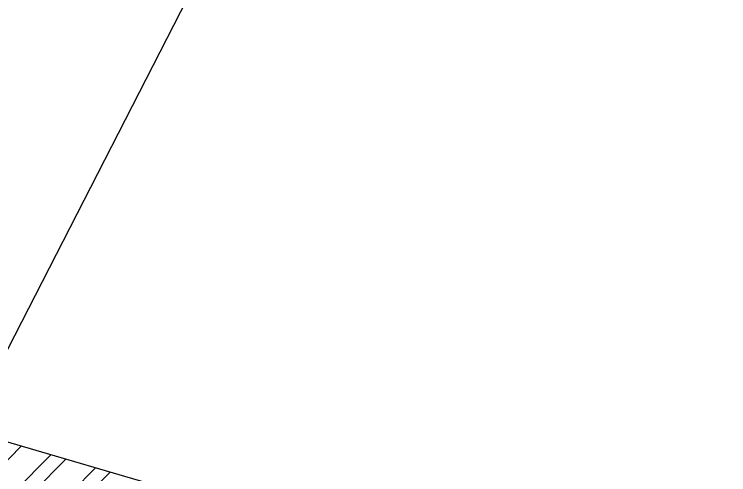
# Model space of a CAD drawing. Header units: feet. Extents: x 9311775 to 9337845, y -7066298 to -7052894.
# Drawn here: x 9335650 to 9337845, y -7058652 to -7057237 of the extents above; entities that cross this region are included whole.
import ezdxf

# ---------------------------------------------------------------- set-up
doc = ezdxf.new("R2010")
doc.units = ezdxf.units.FT
doc.header["$LTSCALE"] = 33
doc.header["$MEASUREMENT"] = 0
doc.layers.add('A-WALL', color=1, linetype='Continuous')
doc.layers.add('A-WALL HATCH', color=251, linetype='Continuous', lineweight=0)
doc.layers.add('LENS_DIMENSION', color=193, linetype='Continuous', lineweight=0)

# ---------------------------------------------------------------- blocks, each defined once
blk = doc.blocks.new('A$Cca189d2b')
at = {"layer": 'A-WALL HATCH'}
h = blk.add_hatch(dxfattribs=at)
h.set_pattern_fill('ANSI32', color=256, scale=333)
h.set_pattern_definition([(45, (-4195598.218539457, 5465599.978276533), (-88.29995930067012, 88.29995930067012), []), (45, (-4195539.351900022, 5465599.978276533), (-88.29995930067012, 88.29995930067012), [])])
h.paths.add_polyline_path([(182.6102968659252, 497.5474645486101), (261.1382608162239, 711.5079587260261), (48.09325998090208, 711.5079587260261), (-5.143463341519236, 566.4570105355233)])
h.paths.add_polyline_path([(513.5475110262632, 1399.23249905277), (300.502718148753, 1399.233065660111), (48.09325998090208, 711.5079587260261), (261.1382608162239, 711.5079587260261)])
h.paths.add_polyline_path([(1787.858170637861, 4871.271308568307), (1600.104410430416, 4940.18085455615), (300.502718148753, 1399.233065660111), (513.5475110262632, 1399.23249905277)])
h.paths.add_polyline_path([(2606.200445983559, 7100.960056786425), (2413.713943312876, 7156.974579583854), (1930.475726367905, 5840.32401967328), (2143.520727202297, 5840.32401967328)])
h.paths.add_polyline_path([(2143.520727202297, 5840.32401967328), (1930.475726367905, 5840.32401967328), (1782.714707296342, 5437.728319104761), (1970.468467503786, 5368.818773117848)])
h.paths.add_polyline_path([(-5752.832334415987, 10981.10458512697), (-5752.832334415987, 11224.72189299483), (-9021.918580083176, 8971.32401967328), (-8609.060186924413, 8971.32401967328)])
h.paths.add_polyline_path([(-12434.06018692441, 8786.32401967328), (-12434.06018692441, 8961.32401967328), (-17534.29745566845, 8961.32401967328), (-17534.29745566845, 8786.32401967328)])
h.paths.add_polyline_path([(-2638.258403667249, 10653.11075048614), (-2748.497711254284, 10481.27641840279), (-1820.84006111417, 9880.888491335327), (-2888.922345140949, 6970.747927133925), (-2697.614837640897, 6900.534081770107), (-1989.563271976076, 8230.264665641822), (2344.327507092617, 6967.921464790591), (2413.713943312876, 7156.974579583854), (-2081.069596457295, 8464.978785396554), (-1544.316881798208, 9951.298985343426)])
h.paths.add_polyline_path([(-3755.921184914187, 11133.28946539108), (-3648.275374235586, 11301.0812121313), (-4680.941216264851, 11963.58192438073), (-5752.832334415987, 11224.72189299483), (-5752.832334415987, 10981.10458512697), (-4683.435118185356, 11733.58437767718)])
at = {"layer": 'A-WALL'}
blk.add_line((2606.200445983559, 7100.960056786425), (-2081.069596457295, 8464.978785396554), dxfattribs=at)
blk.add_lwpolyline([(-3648.27537423512, 11301.08121213224), (-2015.649384478573, 13403.65348653774), (1942.025403875857, 11059.64737173915), (262.5654247635976, 7782.96942109149), (-2081.069596457295, 8464.978785396554), (-1544.316881798208, 9951.298985343426)], close=True, dxfattribs=at)

msp = doc.modelspace()

# ---------------------------------------------------------------- block references
at = {"layer": 'LENS_DIMENSION'}
msp.add_blockref('A$Cca189d2b', (9335239.184644323, -7066297.884361318), dxfattribs=at)

doc.saveas('drawing.dxf')
